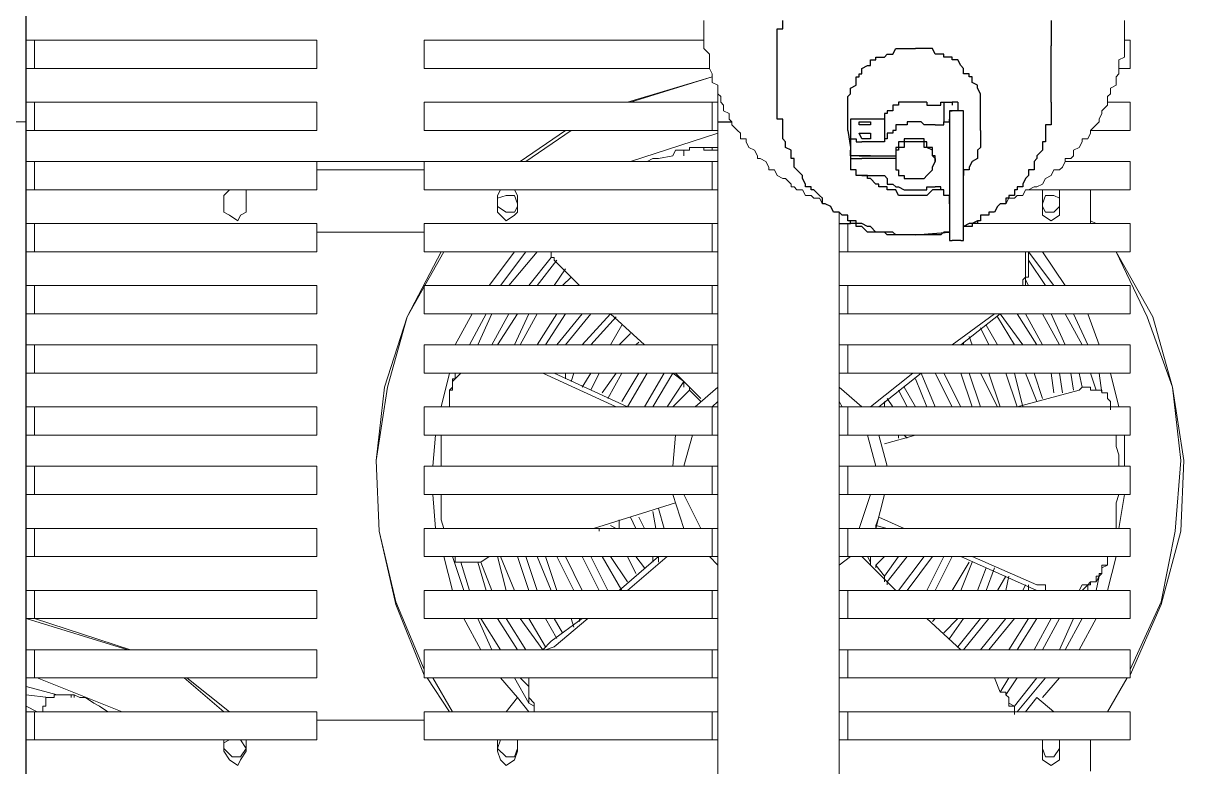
# Model space of a CAD drawing. Header units: millimetres. Extents: x 37084 to 180780, y -153145 to -16322.
# Drawn here: x 75027 to 75882, y -117564 to -117016 of the extents above; entities that cross this region are included whole.
import ezdxf

# ---------------------------------------------------------------- set-up
doc = ezdxf.new("R2010")
doc.units = ezdxf.units.MM
doc.header["$MEASUREMENT"] = 0
doc.linetypes.add('CONTINU', pattern=[0])
doc.layers.add('00', color=5, linetype='Continuous', lineweight=9)

# ---------------------------------------------------------------- blocks, each defined once
blk = doc.blocks.new('MBA')
at = {"color": 0, "linetype": 'ByBlock', "lineweight": 25}
for points in [[(1957390.54, 283643.4), (1957390.54, 285101.59)], [(1957943.86, 284856.13), (1957943.86, 284860.29), (1957943.86, 284862.37), (1957943.86, 284866.53), (1957943.86, 284868.61), (1957948.02, 284868.61), (1957948.02, 284872.77), (1957948.02, 284874.85)], [(1958145.64, 284874.85), (1958145.64, 284872.77), (1958145.64, 284868.61), (1958145.64, 284866.53), (1958145.64, 284862.37), (1958145.64, 284860.29), (1958145.64, 284856.13)], [(1957943.86, 284814.53), (1957943.86, 284856.13)], [(1957995.87, 284806.21), (1957995.87, 284808.29), (1957995.87, 284812.45), (1957995.87, 284814.53), (1957995.87, 284818.69), (1957997.95, 284820.77), (1957997.95, 284824.93), (1958002.11, 284827.01), (1958002.11, 284829.09), (1958002.11, 284833.25), (1958004.19, 284833.25), (1958004.19, 284835.33), (1958006.27, 284835.33), (1958006.27, 284839.49), (1958010.43, 284841.57), (1958012.51, 284841.57), (1958012.51, 284845.73), (1958016.67, 284845.73), (1958016.67, 284847.81), (1958018.75, 284847.81), (1958022.91, 284847.81), (1958024.99, 284849.89), (1958029.15, 284849.89), (1958031.23, 284854.05), (1958033.31, 284854.05), (1958037.47, 284854.05), (1958039.55, 284854.05), (1958043.71, 284854.05), (1958045.79, 284854.05)], [(1958093.64, 284806.21), (1958093.64, 284808.29), (1958093.64, 284812.45), (1958093.64, 284814.53), (1958093.64, 284818.69), (1958093.64, 284820.77), (1958091.56, 284824.93), (1958091.56, 284827.01), (1958087.4, 284829.09), (1958087.4, 284833.25), (1958085.32, 284833.25), (1958085.32, 284835.33), (1958081.15, 284835.33), (1958081.15, 284839.49), (1958079.07, 284841.57), (1958076.99, 284845.73), (1958072.83, 284845.73), (1958072.83, 284847.81), (1958070.75, 284847.81), (1958066.59, 284847.81), (1958066.59, 284849.89), (1958064.51, 284849.89), (1958060.35, 284849.89), (1958058.27, 284854.05), (1958054.11, 284854.05), (1958052.03, 284854.05), (1958049.95, 284854.05), (1958045.79, 284854.05)], [(1958145.64, 284814.53), (1958145.64, 284856.13)], [(1958045.79, 284716.76), (1958043.71, 284716.76), (1958039.55, 284716.76), (1958037.47, 284716.76), (1958033.31, 284716.76), (1958031.23, 284716.76), (1958029.15, 284718.84), (1958024.99, 284718.84), (1958022.91, 284718.84), (1958018.75, 284718.84), (1958016.67, 284718.84), (1958012.51, 284723), (1958010.43, 284723), (1958006.27, 284725.08), (1958004.19, 284725.08), (1958002.11, 284725.08), (1958002.11, 284727.16), (1957997.95, 284727.16), (1957995.87, 284727.16), (1957995.87, 284731.32), (1957991.71, 284731.32), (1957989.63, 284733.4), (1957985.47, 284733.4), (1957983.39, 284737.56), (1957979.23, 284739.64), (1957977.15, 284739.64), (1957977.15, 284743.8), (1957975.07, 284745.88), (1957970.91, 284750.04), (1957968.83, 284750.04), (1957968.83, 284752.12), (1957964.67, 284752.12), (1957964.67, 284754.2), (1957962.59, 284758.36), (1957962.59, 284760.44), (1957958.43, 284764.61), (1957956.35, 284766.69), (1957956.35, 284770.85), (1957956.35, 284772.93), (1957954.27, 284772.93), (1957954.27, 284775.01), (1957954.27, 284779.17), (1957950.1, 284781.25), (1957950.1, 284785.41), (1957948.02, 284787.49), (1957948.02, 284791.65), (1957948.02, 284793.73), (1957948.02, 284797.89), (1957948.02, 284799.97), (1957948.02, 284802.05), (1957943.86, 284802.05), (1957943.86, 284806.21), (1957943.86, 284808.29), (1957943.86, 284812.45), (1957943.86, 284814.53)], [(1958054.11, 284814.53), (1958052.03, 284814.53), (1958049.95, 284814.53), (1958045.79, 284814.53), (1958043.71, 284814.53), (1958039.55, 284814.53), (1958037.47, 284814.53), (1958033.31, 284814.53), (1958033.31, 284812.45), (1958031.23, 284812.45), (1958029.15, 284812.45), (1958029.15, 284808.29), (1958024.99, 284808.29), (1958024.99, 284806.21), (1958022.91, 284806.21), (1958022.91, 284802.05)], [(1958054.11, 284814.53), (1958054.11, 284812.45), (1958058.27, 284812.45), (1958060.35, 284812.45), (1958064.51, 284812.45), (1958064.51, 284814.53), (1958066.59, 284814.53)], [(1958066.59, 284814.53), (1958066.59, 284799.97)], [(1958066.59, 284814.53), (1958072.83, 284814.53)], [(1958079.07, 284808.29), (1958070.75, 284808.29)], [(1958070.75, 284808.29), (1958070.75, 284806.21)], [(1958070.75, 284808.29), (1958072.83, 284808.29)], [(1958070.75, 284808.29), (1958070.75, 284806.21)], [(1958076.99, 284814.53), (1958072.83, 284814.53)], [(1958072.83, 284814.53), (1958072.83, 284812.45)], [(1958076.99, 284814.53), (1958076.99, 284808.29)], [(1958081.15, 284806.21), (1958081.15, 284808.29), (1958079.07, 284808.29)], [(1958145.64, 284814.53), (1958145.64, 284812.45), (1958145.64, 284808.29), (1958145.64, 284806.21), (1958145.64, 284802.05), (1958145.64, 284799.97), (1958145.64, 284797.89), (1958141.48, 284797.89), (1958141.48, 284793.73), (1958141.48, 284791.65), (1958141.48, 284787.49), (1958141.48, 284785.41), (1958139.4, 284785.41), (1958139.4, 284781.25), (1958139.4, 284779.17), (1958135.24, 284775.01), (1958135.24, 284772.93), (1958133.16, 284770.85), (1958133.16, 284766.69), (1958133.16, 284764.61), (1958129, 284764.61), (1958129, 284760.44), (1958126.92, 284758.36), (1958124.84, 284754.2), (1958124.84, 284752.12), (1958120.68, 284752.12), (1958120.68, 284750.04), (1958118.6, 284750.04), (1958118.6, 284745.88), (1958114.44, 284745.88), (1958114.44, 284743.8), (1958112.36, 284743.8), (1958112.36, 284739.64), (1958108.2, 284739.64), (1958106.12, 284737.56), (1958104.04, 284733.4), (1958099.88, 284733.4), (1958099.88, 284731.32), (1958097.8, 284731.32), (1958093.64, 284731.32), (1958093.64, 284727.16), (1958091.56, 284727.16), (1958087.4, 284725.08), (1958085.32, 284725.08), (1958081.15, 284723)], [(1957900.18, 284799.97), (1957910.58, 284799.97)], [(1957995.87, 284793.73), (1957995.87, 284806.21)], [(1958006.27, 284802.05), (1958004.19, 284802.05), (1958002.11, 284802.05), (1957997.95, 284802.05), (1957997.95, 284799.97)], [(1957997.95, 284799.97), (1957997.95, 284764.61)], [(1958004.19, 284797.89), (1958004.19, 284799.97), (1958006.27, 284799.97), (1958010.43, 284799.97)], [(1958022.91, 284802.05), (1958006.27, 284802.05)], [(1958010.43, 284799.97), (1958012.51, 284799.97), (1958012.51, 284797.89)], [(1958022.91, 284802.05), (1958022.91, 284785.41)], [(1958054.11, 284797.89), (1958052.03, 284797.89), (1958049.95, 284799.97), (1958045.79, 284799.97), (1958043.71, 284799.97), (1958039.55, 284799.97), (1958039.55, 284797.89), (1958037.47, 284797.89), (1958033.31, 284797.89), (1958031.23, 284797.89), (1958031.23, 284793.73), (1958029.15, 284793.73), (1958029.15, 284791.65), (1958024.99, 284791.65), (1958024.99, 284787.49), (1958022.91, 284787.49), (1958022.91, 284785.41)], [(1958060.35, 284797.89), (1958064.51, 284797.89), (1958066.59, 284797.89), (1958066.59, 284799.97), (1958070.75, 284799.97), (1958070.75, 284802.05)], [(1958066.59, 284799.97), (1958070.75, 284799.97), (1958070.75, 284802.05)], [(1958070.75, 284806.21), (1958070.75, 284716.76)], [(1958081.15, 284716.76), (1958081.15, 284806.21)], [(1958093.64, 284793.73), (1958093.64, 284806.21)], [(1957995.87, 284793.73), (1957997.95, 284781.25)], [(1958010.43, 284797.89), (1958006.27, 284797.89), (1958004.19, 284797.89)], [(1958010.43, 284787.49), (1958006.27, 284787.49), (1958004.19, 284791.65)], [(1958004.19, 284791.65), (1958006.27, 284791.65), (1958010.43, 284791.65)], [(1958012.51, 284797.89), (1958010.43, 284797.89)], [(1958012.51, 284791.65), (1958012.51, 284787.49), (1958010.43, 284787.49)], [(1958010.43, 284791.65), (1958012.51, 284791.65)], [(1958060.35, 284797.89), (1958058.27, 284797.89), (1958054.11, 284797.89)], [(1958093.64, 284793.73), (1958093.64, 284791.65), (1958093.64, 284787.49), (1958093.64, 284785.41), (1958093.64, 284781.25), (1958091.56, 284779.17), (1958091.56, 284775.01), (1958091.56, 284772.93), (1958087.4, 284770.85), (1958085.32, 284766.69), (1958085.32, 284764.61), (1958081.15, 284764.61), (1958081.15, 284760.44)], [(1957997.95, 284787.49), (1958002.11, 284787.49), (1958002.11, 284785.41), (1958004.19, 284785.41), (1958006.27, 284785.41)], [(1958022.91, 284785.41), (1958006.27, 284785.41)], [(1958060.35, 284772.93), (1958060.35, 284775.01), (1958058.27, 284775.01), (1958058.27, 284779.17), (1958058.27, 284781.25), (1958054.11, 284781.25), (1958054.11, 284785.41), (1958052.03, 284785.41), (1958052.03, 284787.49), (1958049.95, 284787.49), (1958045.79, 284787.49), (1958043.71, 284787.49), (1958039.55, 284787.49), (1958037.47, 284787.49), (1958037.47, 284785.41), (1958033.31, 284785.41), (1958033.31, 284781.25), (1958031.23, 284781.25), (1958031.23, 284779.17), (1958031.23, 284775.01)], [(1958045.79, 284785.41), (1958043.71, 284785.41), (1958039.55, 284785.41), (1958037.47, 284785.41), (1958037.47, 284781.25), (1958033.31, 284781.25), (1958033.31, 284779.17), (1958031.23, 284779.17), (1958031.23, 284775.01), (1958031.23, 284772.93), (1958031.23, 284770.85)], [(1958060.35, 284770.85), (1958060.35, 284772.93), (1958058.27, 284775.01), (1958058.27, 284779.17), (1958054.11, 284781.25), (1958052.03, 284781.25), (1958052.03, 284785.41), (1958049.95, 284785.41), (1958045.79, 284785.41)], [(1958004.19, 284775.01), (1958002.11, 284775.01), (1957997.95, 284775.01), (1957997.95, 284779.17)], [(1957997.95, 284775.01), (1957997.95, 284772.93), (1958002.11, 284772.93), (1958004.19, 284772.93), (1958006.27, 284772.93)], [(1958004.19, 284775.01), (1958006.27, 284775.01)], [(1958010.43, 284775.01), (1958006.27, 284775.01), (1958004.19, 284775.01)], [(1958006.27, 284775.01), (1958031.23, 284775.01)], [(1958012.51, 284775.01), (1958010.43, 284775.01)], [(1958031.23, 284775.01), (1958031.23, 284770.85)], [(1958031.23, 284772.93), (1958006.27, 284772.93)], [(1958031.23, 284770.85), (1958031.23, 284766.69), (1958031.23, 284764.61), (1958033.31, 284764.61), (1958033.31, 284760.44), (1958037.47, 284760.44), (1958037.47, 284758.36), (1958039.55, 284758.36), (1958043.71, 284758.36), (1958045.79, 284758.36)], [(1958045.79, 284758.36), (1958049.95, 284758.36), (1958052.03, 284758.36), (1958054.11, 284760.44), (1958058.27, 284764.61), (1958058.27, 284766.69), (1958060.35, 284770.85)], [(1958060.35, 284772.93), (1958060.35, 284770.85)], [(1958006.27, 284760.44), (1958004.19, 284760.44), (1958002.11, 284760.44), (1958002.11, 284764.61), (1957997.95, 284764.61)], [(1958006.27, 284760.44), (1958022.91, 284760.44)], [(1958045.79, 284745.88), (1958043.71, 284745.88), (1958039.55, 284745.88), (1958037.47, 284745.88), (1958033.31, 284745.88), (1958031.23, 284750.04), (1958029.15, 284750.04), (1958024.99, 284750.04), (1958024.99, 284752.12), (1958022.91, 284752.12), (1958018.75, 284752.12), (1958018.75, 284754.2), (1958016.67, 284754.2), (1958012.51, 284758.36), (1958010.43, 284758.36), (1958010.43, 284760.44), (1958006.27, 284760.44)], [(1958022.91, 284760.44), (1958024.99, 284758.36), (1958024.99, 284754.2), (1958029.15, 284754.2), (1958031.23, 284752.12), (1958033.31, 284752.12), (1958037.47, 284750.04), (1958039.55, 284750.04), (1958043.71, 284750.04), (1958045.79, 284750.04), (1958049.95, 284750.04), (1958052.03, 284750.04), (1958054.11, 284750.04), (1958054.11, 284752.12)], [(1958064.51, 284750.04), (1958060.35, 284750.04), (1958058.27, 284750.04), (1958054.11, 284745.88), (1958052.03, 284745.88), (1958049.95, 284745.88), (1958045.79, 284745.88)], [(1958054.11, 284752.12), (1958058.27, 284752.12), (1958060.35, 284752.12)], [(1958070.75, 284739.64), (1958070.75, 284743.8), (1958070.75, 284745.88), (1958066.59, 284745.88), (1958066.59, 284750.04), (1958064.51, 284750.04), (1958064.51, 284752.12), (1958060.35, 284752.12)], [(1958070.75, 284739.64), (1958070.75, 284737.56)], [(1957989.63, 284725.08), (1957997.95, 284725.08)], [(1958070.75, 284718.84), (1958066.59, 284718.84), (1958064.51, 284716.76), (1958060.35, 284716.76), (1958058.27, 284716.76), (1958054.11, 284716.76), (1958052.03, 284716.76), (1958049.95, 284716.76), (1958045.79, 284716.76), (1958043.71, 284716.76), (1958037.47, 284716.76), (1958033.31, 284716.76), (1958031.23, 284716.76), (1958029.15, 284716.76), (1958024.99, 284716.76), (1958022.91, 284718.84), (1958018.75, 284718.84), (1958016.67, 284718.84), (1958012.51, 284718.84), (1958010.43, 284718.84), (1958006.27, 284723), (1958004.19, 284723), (1958002.11, 284723), (1958002.11, 284725.08), (1957997.95, 284725.08), (1957997.95, 284727.16), (1957995.87, 284727.16)], [(1958093.64, 284727.16), (1958091.56, 284727.16), (1958091.56, 284725.08), (1958087.4, 284725.08), (1958087.4, 284723), (1958085.32, 284723), (1958081.15, 284723)], [(1958045.79, 284716.76), (1958070.75, 284718.84)], [(1958070.75, 284716.76), (1958070.75, 284712.6), (1958072.83, 284712.6)], [(1958079.07, 284712.6), (1958081.15, 284712.6), (1958081.15, 284716.76)], [(1958079.07, 284712.6), (1958072.83, 284712.6)]]:
    blk.add_lwpolyline(points, dxfattribs=at)
at = {"color": 0, "linetype": 'ByBlock', "lineweight": 13}
for points in [[(1957983.39, 284737.56), (1957979.23, 284739.64), (1957977.15, 284739.64), (1957975.07, 284743.8), (1957970.91, 284743.8), (1957968.83, 284745.88), (1957964.67, 284745.88), (1957962.59, 284750.04), (1957958.43, 284750.04), (1957956.35, 284752.12), (1957954.27, 284752.12), (1957954.27, 284754.2), (1957950.1, 284758.36), (1957948.02, 284758.36), (1957943.86, 284760.44), (1957941.78, 284764.61), (1957937.62, 284764.61), (1957937.62, 284766.69), (1957935.54, 284770.85), (1957931.38, 284772.93), (1957929.3, 284772.93), (1957929.3, 284775.01), (1957927.22, 284779.17), (1957923.06, 284781.25), (1957920.98, 284785.41), (1957920.98, 284787.49), (1957916.82, 284787.49), (1957916.82, 284791.65), (1957914.74, 284793.73), (1957910.58, 284797.89), (1957910.58, 284799.97), (1957908.5, 284802.05), (1957908.5, 284806.21), (1957904.34, 284808.29), (1957904.34, 284812.45), (1957902.26, 284814.53), (1957902.26, 284818.69), (1957900.18, 284820.77), (1957900.18, 284824.93), (1957900.18, 284827.01), (1957896.02, 284829.09), (1957896.02, 284833.25), (1957896.02, 284835.33), (1957893.94, 284839.49), (1957893.94, 284841.57), (1957893.94, 284845.73), (1957893.94, 284847.81), (1957893.94, 284849.89), (1957889.78, 284854.05), (1957889.78, 284856.13), (1957889.78, 284862.37), (1957889.78, 284866.53), (1957889.78, 284868.61), (1957889.78, 284872.77), (1957889.78, 284874.85)], [(1958199.72, 284874.85), (1958199.72, 284872.77), (1958199.72, 284868.61), (1958199.72, 284866.53), (1958199.72, 284862.37), (1958199.72, 284856.13), (1958199.72, 284854.05), (1958199.72, 284849.89), (1958199.72, 284847.81), (1958195.56, 284845.73), (1958195.56, 284841.57), (1958195.56, 284839.49), (1958195.56, 284835.33), (1958193.48, 284833.25), (1958193.48, 284829.09), (1958193.48, 284827.01), (1958189.32, 284824.93), (1958189.32, 284820.77), (1958187.24, 284818.69), (1958187.24, 284814.53), (1958187.24, 284812.45), (1958183.08, 284808.29), (1958183.08, 284806.21), (1958181, 284802.05), (1958181, 284799.97), (1958178.92, 284797.89), (1958174.76, 284793.73), (1958174.76, 284791.65), (1958172.68, 284787.49), (1958168.52, 284787.49), (1958168.52, 284785.41), (1958166.44, 284781.25), (1958162.28, 284779.17), (1958162.28, 284775.01), (1958160.2, 284772.93), (1958156.04, 284772.93), (1958156.04, 284770.85), (1958153.96, 284766.69), (1958151.88, 284764.61), (1958147.72, 284764.61), (1958145.64, 284760.44), (1958141.48, 284758.36), (1958139.4, 284754.2), (1958135.24, 284752.12), (1958133.16, 284752.12), (1958129, 284750.04), (1958126.92, 284750.04), (1958124.84, 284745.88), (1958120.68, 284745.88), (1958118.6, 284743.8), (1958114.44, 284743.8), (1958112.36, 284739.64), (1958108.2, 284739.64), (1958106.12, 284737.56)]]:
    blk.add_lwpolyline(points, dxfattribs=at)
at = {"color": 0, "linetype": 'ByBlock', "lineweight": 9}
for points in [[(1957390.54, 284860.29), (1957604.8, 284860.29)], [(1957396.78, 284839.49), (1957396.78, 284860.29)], [(1957604.8, 284839.49), (1957604.8, 284860.29)], [(1957683.84, 284839.49), (1957683.84, 284860.29)], [(1957683.84, 284860.29), (1957889.78, 284860.29)], [(1958199.72, 284860.29), (1958203.88, 284860.29)], [(1958203.88, 284839.49), (1958203.88, 284860.29)], [(1957390.54, 284839.49), (1957604.8, 284839.49)], [(1957683.84, 284839.49), (1957893.94, 284839.49)], [(1958195.56, 284839.49), (1958203.88, 284839.49)], [(1957896.02, 284833.25), (1957833.62, 284814.53)], [(1957896.02, 284833.25), (1957835.7, 284814.53)], [(1957900.18, 284820.77), (1957900.18, 283643.4)], [(1957390.54, 284814.53), (1957604.8, 284814.53)], [(1957396.78, 284793.73), (1957396.78, 284814.53)], [(1957604.8, 284793.73), (1957604.8, 284814.53)], [(1957683.84, 284793.73), (1957683.84, 284814.53)], [(1957683.84, 284814.53), (1957900.18, 284814.53)], [(1957896.02, 284793.73), (1957896.02, 284814.53)], [(1958187.24, 284814.53), (1958203.88, 284814.53)], [(1958203.88, 284793.73), (1958203.88, 284814.53)], [(1957301.1, 284799.97), (1957390.54, 284799.97)], [(1957390.54, 284793.73), (1957604.8, 284793.73)], [(1957683.84, 284793.73), (1957900.18, 284793.73)], [(1957787.85, 284793.73), (1957754.57, 284770.85)], [(1957792.01, 284793.73), (1957758.73, 284770.85)], [(1957900.18, 284791.65), (1957835.7, 284770.85)], [(1958174.76, 284793.73), (1958203.88, 284793.73)], [(1957852.34, 284772.93), (1957856.5, 284772.93), (1957866.9, 284775.01)], [(1957866.9, 284775.01), (1957868.98, 284779.17), (1957875.22, 284779.17)], [(1957875.22, 284779.17), (1957875.22, 284775.01)], [(1957879.38, 284779.17), (1957875.22, 284779.17)], [(1957879.38, 284781.25), (1957879.38, 284779.17)], [(1957879.38, 284781.25), (1957879.38, 284779.17)], [(1957879.38, 284781.25), (1957881.46, 284781.25), (1957883.54, 284781.25), (1957887.7, 284781.25), (1957889.78, 284781.25), (1957893.94, 284781.25), (1957896.02, 284781.25), (1957896.02, 284779.17), (1957900.18, 284779.17)], [(1957879.38, 284781.25), (1957881.46, 284781.25), (1957883.54, 284781.25), (1957887.7, 284781.25), (1957889.78, 284781.25), (1957889.78, 284779.17), (1957893.94, 284779.17), (1957896.02, 284779.17), (1957900.18, 284779.17), (1957900.18, 284775.01)], [(1957900.18, 284781.25), (1957893.94, 284781.25)], [(1957390.54, 284770.85), (1957604.8, 284770.85)], [(1957396.78, 284750.04), (1957396.78, 284770.85)], [(1957604.8, 284750.04), (1957604.8, 284770.85)], [(1957683.84, 284770.85), (1957604.8, 284770.85)], [(1957683.84, 284750.04), (1957683.84, 284770.85)], [(1957683.84, 284770.85), (1957900.18, 284770.85)], [(1957852.34, 284772.93), (1957848.18, 284770.85)], [(1957896.02, 284750.04), (1957896.02, 284770.85)], [(1958156.04, 284770.85), (1958203.88, 284770.85)], [(1958203.88, 284750.04), (1958203.88, 284770.85)], [(1957604.8, 284764.61), (1957683.84, 284764.61)], [(1957390.54, 284750.04), (1957604.8, 284750.04)], [(1957540.31, 284750.04), (1957536.15, 284745.88)], [(1957552.79, 284745.88), (1957552.79, 284750.04)], [(1957683.84, 284750.04), (1957900.18, 284750.04)], [(1957740.01, 284750.04), (1957737.93, 284745.88)], [(1957752.49, 284745.88), (1957750.41, 284750.04)], [(1958129, 284750.04), (1958203.88, 284750.04)], [(1958139.4, 284750.04), (1958139.4, 284745.88)], [(1958151.88, 284745.88), (1958151.88, 284750.04)], [(1958174.76, 284725.08), (1958174.76, 284750.04)], [(1957536.15, 284733.4), (1957536.15, 284745.88)], [(1957552.79, 284745.88), (1957552.79, 284733.4)], [(1957737.93, 284733.4), (1957737.93, 284745.88)], [(1957752.49, 284739.64), (1957750.41, 284745.88), (1957744.17, 284745.88), (1957737.93, 284743.8), (1957737.93, 284737.56), (1957744.17, 284733.4), (1957750.41, 284733.4), (1957752.49, 284737.56)], [(1957752.49, 284745.88), (1957752.49, 284733.4)], [(1958139.4, 284733.4), (1958139.4, 284745.88)], [(1958139.4, 284737.56), (1958141.48, 284733.4), (1958147.72, 284733.4), (1958151.88, 284737.56), (1958151.88, 284743.8), (1958147.72, 284745.88), (1958141.48, 284745.88), (1958139.4, 284739.64)], [(1958151.88, 284745.88), (1958151.88, 284733.4)], [(1957536.15, 284733.4), (1957540.31, 284731.32), (1957546.55, 284727.16), (1957548.63, 284731.32), (1957552.79, 284733.4)], [(1957737.93, 284733.4), (1957740.01, 284731.32), (1957744.17, 284727.16), (1957750.41, 284731.32), (1957752.49, 284733.4)], [(1957989.63, 283643.4), (1957989.63, 284733.4)], [(1958139.4, 284733.4), (1958139.4, 284731.32), (1958145.64, 284727.16), (1958151.88, 284731.32), (1958151.88, 284733.4)], [(1957390.54, 284725.08), (1957604.8, 284725.08)], [(1957396.78, 284704.28), (1957396.78, 284725.08)], [(1957604.8, 284704.28), (1957604.8, 284725.08)], [(1957683.84, 284704.28), (1957683.84, 284725.08)], [(1957683.84, 284725.08), (1957900.18, 284725.08)], [(1957896.02, 284704.28), (1957896.02, 284725.08)], [(1957995.87, 284704.28), (1957995.87, 284725.08)], [(1958091.56, 284725.08), (1958203.88, 284725.08)], [(1958178.92, 284725.08), (1958174.76, 284727.16)], [(1958178.92, 284725.08), (1958174.76, 284727.16)], [(1958203.88, 284704.28), (1958203.88, 284725.08)], [(1957604.8, 284718.84), (1957683.84, 284718.84)], [(1957390.54, 284704.28), (1957604.8, 284704.28)], [(1957696.33, 284704.28), (1957671.36, 284656.44), (1957654.72, 284604.43), (1957648.48, 284550.35), (1957650.56, 284498.34), (1957663.04, 284444.26), (1957683.84, 284392.26)], [(1957698.41, 284704.28), (1957671.36, 284656.44), (1957656.8, 284604.43), (1957648.48, 284550.35), (1957650.56, 284498.34), (1957663.04, 284446.34), (1957683.84, 284396.42)], [(1957683.84, 284704.28), (1957900.18, 284704.28)], [(1957750.41, 284704.28), (1957731.69, 284679.32)], [(1957758.73, 284704.28), (1957740.01, 284679.32)], [(1957767.05, 284704.28), (1957746.25, 284679.32)], [(1957777.45, 284700.12), (1957760.81, 284679.32)], [(1957781.61, 284698.04), (1957767.05, 284679.32)], [(1957779.53, 284698.04), (1957779.53, 284700.12), (1957777.45, 284700.12), (1957777.45, 284704.28)], [(1957779.53, 284698.04), (1957798.25, 284679.32)], [(1957989.63, 284704.28), (1958203.88, 284704.28)], [(1958126.92, 284704.28), (1958126.92, 284700.12), (1958126.92, 284698.04), (1958126.92, 284695.96), (1958126.92, 284691.8), (1958126.92, 284689.72), (1958126.92, 284685.56), (1958124.84, 284683.48), (1958124.84, 284679.32)], [(1958129, 284704.28), (1958129, 284700.12), (1958129, 284698.04), (1958129, 284695.96), (1958129, 284691.8), (1958129, 284689.72), (1958129, 284685.56), (1958126.92, 284685.56), (1958126.92, 284683.48), (1958126.92, 284679.32)], [(1958147.72, 284679.32), (1958129, 284704.28)], [(1958141.48, 284679.32), (1958129, 284698.04)], [(1958156.04, 284679.32), (1958139.4, 284704.28)], [(1958203.88, 284392.26), (1958226.77, 284444.26), (1958241.33, 284498.34), (1958243.41, 284550.35), (1958235.09, 284604.43), (1958220.53, 284656.44), (1958193.48, 284704.28)], [(1958203.88, 284396.42), (1958226.77, 284446.34), (1958237.17, 284498.34), (1958241.33, 284550.35), (1958235.09, 284604.43), (1958216.37, 284656.44), (1958193.48, 284704.28)], [(1957787.85, 284691.8), (1957779.53, 284679.32)], [(1957792.01, 284685.56), (1957785.77, 284679.32)], [(1958129, 284679.32), (1958126.92, 284683.48)], [(1957390.54, 284679.32), (1957604.8, 284679.32)], [(1957396.78, 284658.52), (1957396.78, 284679.32)], [(1957604.8, 284658.52), (1957604.8, 284679.32)], [(1957683.84, 284658.52), (1957683.84, 284679.32)], [(1957683.84, 284679.32), (1957900.18, 284679.32)], [(1957896.02, 284658.52), (1957896.02, 284679.32)], [(1957989.63, 284679.32), (1958203.88, 284679.32)], [(1957995.87, 284658.52), (1957995.87, 284679.32)], [(1958203.88, 284658.52), (1958203.88, 284679.32)], [(1957390.54, 284658.52), (1957604.8, 284658.52)], [(1957683.84, 284658.52), (1957900.18, 284658.52)], [(1957719.21, 284658.52), (1957706.73, 284635.64)], [(1957729.61, 284658.52), (1957717.13, 284635.64)], [(1957733.77, 284658.52), (1957723.37, 284635.64)], [(1957746.25, 284658.52), (1957733.77, 284635.64)], [(1957752.49, 284658.52), (1957737.93, 284635.64)], [(1957760.81, 284658.52), (1957750.41, 284635.64)], [(1957767.05, 284658.52), (1957754.57, 284635.64)], [(1957781.61, 284658.52), (1957767.05, 284635.64)], [(1957787.85, 284658.52), (1957773.29, 284635.64)], [(1957800.33, 284658.52), (1957781.61, 284635.64)], [(1957806.57, 284658.52), (1957787.85, 284635.64)], [(1957821.14, 284658.52), (1957800.33, 284635.64)], [(1957825.3, 284656.44), (1957806.57, 284635.64)], [(1957821.14, 284658.52), (1957846.1, 284635.64)], [(1957989.63, 284658.52), (1958203.88, 284658.52)], [(1958104.04, 284658.52), (1958072.83, 284635.64)], [(1958108.2, 284658.52), (1958079.07, 284635.64)], [(1958118.6, 284635.64), (1958106.12, 284656.44)], [(1958124.84, 284635.64), (1958108.2, 284658.52)], [(1958135.24, 284635.64), (1958120.68, 284658.52)], [(1958139.4, 284635.64), (1958126.92, 284658.52)], [(1958151.88, 284635.64), (1958139.4, 284658.52)], [(1958156.04, 284635.64), (1958145.64, 284658.52)], [(1958168.52, 284635.64), (1958156.04, 284658.52)], [(1958172.68, 284635.64), (1958162.28, 284658.52)], [(1958181, 284635.64), (1958172.68, 284658.52)], [(1957829.46, 284650.2), (1957821.14, 284635.64)], [(1958099.88, 284635.64), (1958093.64, 284648.12)], [(1958106.12, 284635.64), (1958097.8, 284650.2)], [(1957835.7, 284643.96), (1957827.38, 284635.64)], [(1957841.94, 284637.72), (1957839.86, 284635.64)], [(1958081.15, 284635.64), (1958081.15, 284637.72)], [(1958087.4, 284635.64), (1958085.32, 284641.88)], [(1957390.54, 284635.64), (1957604.8, 284635.64)], [(1957396.78, 284614.83), (1957396.78, 284635.64)], [(1957604.8, 284614.83), (1957604.8, 284635.64)], [(1957683.84, 284614.83), (1957683.84, 284635.64)], [(1957683.84, 284635.64), (1957900.18, 284635.64)], [(1957896.02, 284614.83), (1957896.02, 284635.64)], [(1957989.63, 284635.64), (1958203.88, 284635.64)], [(1957995.87, 284614.83), (1957995.87, 284635.64)], [(1958203.88, 284614.83), (1958203.88, 284635.64)], [(1957390.54, 284614.83), (1957604.8, 284614.83)], [(1957683.84, 284614.83), (1957900.18, 284614.83)], [(1957702.57, 284614.83), (1957696.33, 284589.87)], [(1957702.57, 284602.35), (1957704.65, 284604.43), (1957704.65, 284608.59), (1957704.65, 284610.67), (1957706.73, 284610.67), (1957706.73, 284614.83)], [(1957704.65, 284602.35), (1957704.65, 284604.43), (1957704.65, 284608.59), (1957706.73, 284610.67), (1957710.89, 284614.83)], [(1957771.21, 284614.83), (1957825.3, 284589.87)], [(1957779.53, 284614.83), (1957833.62, 284589.87)], [(1957787.85, 284614.83), (1957787.85, 284610.67)], [(1957794.09, 284614.83), (1957792.01, 284608.59)], [(1957806.57, 284614.83), (1957800.33, 284604.43)], [(1957812.81, 284614.83), (1957806.57, 284602.35)], [(1957825.3, 284614.83), (1957814.89, 284600.27)], [(1957829.46, 284614.83), (1957819.05, 284596.11)], [(1957841.94, 284614.83), (1957829.46, 284594.03)], [(1957848.18, 284614.83), (1957833.62, 284589.87)], [(1957860.66, 284614.83), (1957846.1, 284589.87)], [(1957866.9, 284614.83), (1957852.34, 284589.87)], [(1957866.9, 284614.83), (1957875.22, 284608.59)], [(1957868.98, 284614.83), (1957887.7, 284596.11)], [(1957989.63, 284614.83), (1958203.88, 284614.83)], [(1958043.71, 284614.83), (1958012.51, 284589.87)], [(1958049.95, 284614.83), (1958018.75, 284589.87)], [(1958060.35, 284589.87), (1958049.95, 284614.83)], [(1958072.83, 284589.87), (1958060.35, 284614.83)], [(1958079.07, 284589.87), (1958066.59, 284614.83)], [(1958087.4, 284589.87), (1958079.07, 284614.83)], [(1958093.64, 284589.87), (1958085.32, 284614.83)], [(1958106.12, 284589.87), (1958093.64, 284614.83)], [(1958108.2, 284589.87), (1958099.88, 284614.83)], [(1958120.68, 284589.87), (1958112.36, 284614.83)], [(1958124.84, 284589.87), (1958118.6, 284614.83)], [(1958135.24, 284594.03), (1958126.92, 284614.83)], [(1958139.4, 284596.11), (1958133.16, 284614.83)], [(1958147.72, 284600.27), (1958145.64, 284614.83)], [(1958153.96, 284600.27), (1958151.88, 284614.83)], [(1958162.28, 284602.35), (1958160.2, 284614.83)], [(1958168.52, 284604.43), (1958166.44, 284614.83)], [(1958178.92, 284602.35), (1958174.76, 284614.83)], [(1958183.08, 284600.27), (1958181, 284614.83)], [(1958195.56, 284589.87), (1958189.32, 284614.83)], [(1957875.22, 284608.59), (1957862.74, 284589.87)], [(1957875.22, 284608.59), (1957875.22, 284604.43)], [(1957879.38, 284604.43), (1957879.38, 284602.35)], [(1957900.18, 284604.43), (1957883.54, 284589.87)], [(1958006.27, 284589.87), (1957989.63, 284604.43)], [(1958045.79, 284589.87), (1958037.47, 284604.43)], [(1958054.11, 284589.87), (1958045.79, 284610.67)], [(1958166.44, 284602.35), (1958168.52, 284604.43), (1958172.68, 284604.43), (1958174.76, 284604.43), (1958174.76, 284602.35), (1958178.92, 284602.35), (1958181, 284602.35), (1958183.08, 284602.35), (1958183.08, 284600.27), (1958187.24, 284600.27), (1958187.24, 284596.11), (1958189.32, 284594.03), (1958189.32, 284589.87)], [(1957702.57, 284602.35), (1957702.57, 284600.27)], [(1957702.57, 284602.35), (1957702.57, 284600.27)], [(1957704.65, 284602.35), (1957702.57, 284602.35)], [(1957702.57, 284600.27), (1957702.57, 284596.11)], [(1957702.57, 284600.27), (1957702.57, 284594.03)], [(1957879.38, 284602.35), (1957866.9, 284589.87)], [(1957879.38, 284602.35), (1957887.7, 284594.03)], [(1958029.15, 284589.87), (1958024.99, 284596.11)], [(1958039.55, 284589.87), (1958033.31, 284602.35)], [(1958166.44, 284602.35), (1958120.68, 284589.87)], [(1957390.54, 284589.87), (1957604.8, 284589.87)], [(1957396.78, 284569.07), (1957396.78, 284589.87)], [(1957604.8, 284569.07), (1957604.8, 284589.87)], [(1957683.84, 284569.07), (1957683.84, 284589.87)], [(1957683.84, 284589.87), (1957900.18, 284589.87)], [(1957702.57, 284594.03), (1957702.57, 284589.87)], [(1957900.18, 284594.03), (1957896.02, 284589.87)], [(1957896.02, 284569.07), (1957896.02, 284589.87)], [(1957991.71, 284589.87), (1957989.63, 284594.03)], [(1957989.63, 284589.87), (1958203.88, 284589.87)], [(1957995.87, 284569.07), (1957995.87, 284589.87)], [(1958022.91, 284589.87), (1958022.91, 284594.03)], [(1958189.32, 284589.87), (1958189.32, 284587.79)], [(1958189.32, 284589.87), (1958189.32, 284587.79)], [(1958203.88, 284569.07), (1958203.88, 284589.87)], [(1957390.54, 284569.07), (1957604.8, 284569.07)], [(1957683.84, 284569.07), (1957900.18, 284569.07)], [(1957692.17, 284569.07), (1957690.09, 284546.19)], [(1957696.33, 284569.07), (1957696.33, 284566.99)], [(1957868.98, 284569.07), (1957866.9, 284546.19)], [(1957881.46, 284569.07), (1957875.22, 284546.19)], [(1957989.63, 284569.07), (1958203.88, 284569.07)], [(1958016.67, 284546.19), (1958010.43, 284569.07)], [(1958024.99, 284546.19), (1958018.75, 284569.07)], [(1958045.79, 284569.07), (1958022.91, 284562.83)], [(1958033.31, 284566.99), (1958033.31, 284569.07)], [(1958039.55, 284566.99), (1958037.47, 284569.07)], [(1958193.48, 284569.07), (1958193.48, 284566.99), (1958193.48, 284560.75), (1958195.56, 284554.51)], [(1958193.48, 284569.07), (1958193.48, 284566.99), (1958193.48, 284560.75)], [(1958199.72, 284546.19), (1958199.72, 284569.07)], [(1957696.33, 284566.99), (1957696.33, 284560.75)], [(1957696.33, 284560.75), (1957696.33, 284554.51), (1957696.33, 284560.75)], [(1958193.48, 284560.75), (1958195.56, 284554.51), (1958195.56, 284548.27)], [(1957696.33, 284554.51), (1957696.33, 284550.35)], [(1957696.33, 284554.51), (1957696.33, 284550.35)], [(1958195.56, 284548.27), (1958195.56, 284554.51)], [(1957390.54, 284546.19), (1957604.8, 284546.19)], [(1957396.78, 284525.39), (1957396.78, 284546.19)], [(1957604.8, 284525.39), (1957604.8, 284546.19)], [(1957683.84, 284525.39), (1957683.84, 284546.19)], [(1957683.84, 284546.19), (1957900.18, 284546.19)], [(1957696.33, 284548.27), (1957696.33, 284546.19), (1957696.33, 284548.27), (1957696.33, 284550.35)], [(1957696.33, 284550.35), (1957696.33, 284548.27)], [(1957896.02, 284525.39), (1957896.02, 284546.19)], [(1957989.63, 284546.19), (1958203.88, 284546.19)], [(1957995.87, 284525.39), (1957995.87, 284546.19)], [(1958195.56, 284546.19), (1958195.56, 284548.27)], [(1958195.56, 284546.19), (1958195.56, 284548.27)], [(1958203.88, 284525.39), (1958203.88, 284546.19)], [(1957390.54, 284525.39), (1957604.8, 284525.39)], [(1957683.84, 284525.39), (1957900.18, 284525.39)], [(1957690.09, 284525.39), (1957692.17, 284500.42)], [(1957696.33, 284525.39), (1957696.33, 284519.15)], [(1957696.33, 284512.91), (1957696.33, 284519.15), (1957696.33, 284525.39)], [(1957696.33, 284519.15), (1957696.33, 284512.91)], [(1957808.65, 284500.42), (1957868.98, 284519.15)], [(1957866.9, 284525.39), (1957875.22, 284500.42)], [(1957875.22, 284525.39), (1957887.7, 284500.42)], [(1957989.63, 284525.39), (1958203.88, 284525.39)], [(1958004.19, 284500.42), (1958012.51, 284525.39)], [(1958016.67, 284500.42), (1958022.91, 284525.39)], [(1958193.48, 284519.15), (1958195.56, 284525.39), (1958193.48, 284519.15)], [(1958193.48, 284512.91), (1958193.48, 284519.15)], [(1958195.56, 284500.42), (1958199.72, 284525.39)], [(1957696.33, 284512.91), (1957696.33, 284506.67)], [(1957696.33, 284512.91), (1957696.33, 284506.67)], [(1957835.7, 284508.75), (1957839.86, 284500.42)], [(1957841.94, 284508.75), (1957846.1, 284500.42)], [(1957852.34, 284512.91), (1957854.42, 284500.42)], [(1957856.5, 284514.99), (1957860.66, 284500.42)], [(1958018.75, 284508.75), (1958016.67, 284502.51)], [(1958037.47, 284500.42), (1958018.75, 284508.75)], [(1958193.48, 284500.42), (1958193.48, 284502.51), (1958193.48, 284512.91)], [(1957390.54, 284500.42), (1957604.8, 284500.42)], [(1957396.78, 284479.62), (1957396.78, 284500.42)], [(1957604.8, 284479.62), (1957604.8, 284500.42)], [(1957683.84, 284479.62), (1957683.84, 284500.42)], [(1957683.84, 284500.42), (1957900.18, 284500.42)], [(1957696.33, 284506.67), (1957698.41, 284500.42), (1957696.33, 284506.67)], [(1957812.81, 284500.42), (1957812.81, 284498.34)], [(1957821.14, 284502.51), (1957825.3, 284500.42)], [(1957827.38, 284506.67), (1957827.38, 284500.42)], [(1957896.02, 284479.62), (1957896.02, 284500.42)], [(1957989.63, 284500.42), (1958203.88, 284500.42)], [(1957995.87, 284479.62), (1957995.87, 284500.42)], [(1958016.67, 284502.51), (1958016.67, 284500.42)], [(1958024.99, 284500.42), (1958016.67, 284502.51)], [(1958203.88, 284479.62), (1958203.88, 284500.42)], [(1957390.54, 284479.62), (1957604.8, 284479.62)], [(1957683.84, 284479.62), (1957900.18, 284479.62)], [(1957698.41, 284479.62), (1957704.65, 284454.66)], [(1957704.65, 284479.62), (1957712.97, 284454.66)], [(1957725.45, 284475.46), (1957723.37, 284475.46), (1957719.21, 284475.46), (1957717.13, 284475.46), (1957712.97, 284475.46), (1957710.89, 284475.46), (1957706.73, 284475.46), (1957706.73, 284479.62)], [(1957710.89, 284475.46), (1957717.13, 284454.66)], [(1957723.37, 284475.46), (1957729.61, 284454.66)], [(1957725.45, 284475.46), (1957731.69, 284479.62)], [(1957725.45, 284475.46), (1957733.77, 284454.66)], [(1957737.93, 284479.62), (1957744.17, 284454.66)], [(1957740.01, 284479.62), (1957750.41, 284454.66)], [(1957752.49, 284479.62), (1957760.81, 284454.66)], [(1957758.73, 284479.62), (1957767.05, 284454.66)], [(1957767.05, 284479.62), (1957777.45, 284454.66)], [(1957773.29, 284479.62), (1957781.61, 284454.66)], [(1957781.61, 284479.62), (1957794.09, 284454.66)], [(1957787.85, 284479.62), (1957800.33, 284454.66)], [(1957800.33, 284479.62), (1957812.81, 284454.66)], [(1957806.57, 284479.62), (1957819.05, 284454.66)], [(1957814.89, 284479.62), (1957829.46, 284454.66)], [(1957821.14, 284479.62), (1957833.62, 284460.9)], [(1957827.38, 284454.66), (1957856.5, 284479.62)], [(1957833.62, 284454.66), (1957862.74, 284479.62)], [(1957833.62, 284479.62), (1957839.86, 284467.14)], [(1957839.86, 284479.62), (1957846.1, 284471.3)], [(1957852.34, 284479.62), (1957852.34, 284475.46)], [(1957856.5, 284479.62), (1957856.5, 284475.46)], [(1957893.94, 284479.62), (1957900.18, 284473.38)], [(1957989.63, 284479.62), (1958203.88, 284479.62)], [(1957989.63, 284473.38), (1957997.95, 284479.62)], [(1958031.23, 284454.66), (1958006.27, 284479.62)], [(1958010.43, 284479.62), (1958012.51, 284475.46)], [(1958012.51, 284475.46), (1958012.51, 284479.62)], [(1958012.51, 284475.46), (1958012.51, 284473.38)], [(1958016.67, 284473.38), (1958022.91, 284479.62)], [(1958022.91, 284465.06), (1958033.31, 284479.62)], [(1958024.99, 284460.9), (1958039.55, 284479.62)], [(1958033.31, 284454.66), (1958052.03, 284479.62)], [(1958039.55, 284454.66), (1958058.27, 284479.62)], [(1958054.11, 284454.66), (1958066.59, 284479.62)], [(1958060.35, 284454.66), (1958072.83, 284479.62)], [(1958072.83, 284454.66), (1958085.32, 284475.46)], [(1958135.24, 284454.66), (1958079.07, 284479.62)], [(1958079.07, 284454.66), (1958087.4, 284475.46)], [(1958135.24, 284458.82), (1958087.4, 284479.62)], [(1958187.24, 284475.46), (1958187.24, 284473.38), (1958183.08, 284473.38), (1958183.08, 284471.3), (1958183.08, 284467.14), (1958181, 284467.14), (1958181, 284465.06), (1958178.92, 284465.06), (1958178.92, 284460.9), (1958174.76, 284460.9), (1958172.68, 284458.82), (1958168.52, 284458.82), (1958166.44, 284454.66), (1958162.28, 284454.66)], [(1958187.24, 284475.46), (1958187.24, 284473.38), (1958183.08, 284471.3), (1958183.08, 284467.14), (1958181, 284465.06), (1958178.92, 284460.9), (1958174.76, 284460.9), (1958174.76, 284458.82), (1958172.68, 284458.82), (1958168.52, 284454.66)], [(1958187.24, 284479.62), (1958187.24, 284475.46)], [(1958187.24, 284475.46), (1958187.24, 284479.62)], [(1958187.24, 284454.66), (1958193.48, 284479.62)], [(1958187.24, 284475.46), (1958187.24, 284479.62)], [(1958016.67, 284473.38), (1958022.91, 284465.06)], [(1958016.67, 284473.38), (1958016.67, 284471.3)], [(1958091.56, 284454.66), (1958097.8, 284471.3)], [(1958097.8, 284454.66), (1958104.04, 284471.3)], [(1958022.91, 284465.06), (1958022.91, 284460.9)], [(1958024.99, 284460.9), (1958031.23, 284454.66)], [(1958024.99, 284460.9), (1958024.99, 284458.82)], [(1958106.12, 284454.66), (1958112.36, 284465.06)], [(1958112.36, 284454.66), (1958114.44, 284465.06)], [(1958124.84, 284454.66), (1958126.92, 284458.82)], [(1958129, 284454.66), (1958129, 284458.82)], [(1958145.64, 284454.66), (1958141.48, 284454.66), (1958141.48, 284458.82), (1958139.4, 284458.82), (1958135.24, 284458.82)], [(1958172.68, 284454.66), (1958172.68, 284458.82)], [(1958178.92, 284454.66), (1958181, 284465.06)], [(1957390.54, 284454.66), (1957604.8, 284454.66)], [(1957396.78, 284433.86), (1957396.78, 284454.66)], [(1957604.8, 284433.86), (1957604.8, 284454.66)], [(1957683.84, 284433.86), (1957683.84, 284454.66)], [(1957683.84, 284454.66), (1957900.18, 284454.66)], [(1957896.02, 284433.86), (1957896.02, 284454.66)], [(1957989.63, 284454.66), (1958203.88, 284454.66)], [(1957995.87, 284433.86), (1957995.87, 284454.66)], [(1958203.88, 284433.86), (1958203.88, 284454.66)], [(1957390.54, 284433.86), (1957604.8, 284433.86)], [(1957465.43, 284410.98), (1957390.54, 284433.86)], [(1957467.51, 284410.98), (1957396.78, 284433.86)], [(1957683.84, 284433.86), (1957900.18, 284433.86)], [(1957712.97, 284433.86), (1957725.45, 284410.98)], [(1957723.37, 284433.86), (1957733.77, 284410.98)], [(1957725.45, 284433.86), (1957740.01, 284410.98)], [(1957737.93, 284433.86), (1957752.49, 284410.98)], [(1957744.17, 284433.86), (1957758.73, 284410.98)], [(1957754.57, 284433.86), (1957771.21, 284410.98)], [(1957760.81, 284433.86), (1957773.29, 284413.06)], [(1957773.29, 284433.86), (1957781.61, 284419.3)], [(1957777.45, 284417.22), (1957800.33, 284433.86)], [(1957779.53, 284413.06), (1957804.49, 284433.86)], [(1957779.53, 284433.86), (1957785.77, 284423.46)], [(1957792.01, 284433.86), (1957794.09, 284427.62)], [(1957798.25, 284433.86), (1957798.25, 284431.78)], [(1957989.63, 284433.86), (1958203.88, 284433.86)], [(1958079.07, 284410.98), (1958054.11, 284433.86)], [(1958058.27, 284431.78), (1958060.35, 284433.86)], [(1958066.59, 284423.46), (1958076.99, 284433.86)], [(1958070.75, 284419.3), (1958081.15, 284433.86)], [(1958076.99, 284413.06), (1958093.64, 284433.86)], [(1958081.15, 284410.98), (1958099.88, 284433.86)], [(1958093.64, 284410.98), (1958112.36, 284433.86)], [(1958099.88, 284410.98), (1958118.6, 284433.86)], [(1958114.44, 284410.98), (1958129, 284433.86)], [(1958120.68, 284410.98), (1958135.24, 284433.86)], [(1958133.16, 284410.98), (1958145.64, 284433.86)], [(1958139.4, 284410.98), (1958151.88, 284433.86)], [(1958151.88, 284410.98), (1958162.28, 284433.86)], [(1958156.04, 284410.98), (1958168.52, 284433.86)], [(1958166.44, 284410.98), (1958178.92, 284433.86)], [(1957777.45, 284417.22), (1957771.21, 284410.98)], [(1957390.54, 284410.98), (1957604.8, 284410.98)], [(1957396.78, 284390.18), (1957396.78, 284410.98)], [(1957604.8, 284390.18), (1957604.8, 284410.98)], [(1957683.84, 284390.18), (1957683.84, 284410.98)], [(1957683.84, 284410.98), (1957900.18, 284410.98)], [(1957779.53, 284413.06), (1957773.29, 284410.98)], [(1957896.02, 284390.18), (1957896.02, 284410.98)], [(1957989.63, 284410.98), (1958203.88, 284410.98)], [(1957995.87, 284390.18), (1957995.87, 284410.98)], [(1958203.88, 284390.18), (1958203.88, 284410.98)], [(1957390.54, 284390.18), (1957604.8, 284390.18)], [(1957461.27, 284365.21), (1957398.86, 284390.18)], [(1957536.15, 284365.21), (1957507.03, 284390.18)], [(1957540.31, 284365.21), (1957509.11, 284390.18)], [(1957683.84, 284390.18), (1957900.18, 284390.18)], [(1957685.92, 284390.18), (1957702.57, 284365.21)], [(1957690.09, 284390.18), (1957704.65, 284365.21)], [(1957740.01, 284390.18), (1957752.49, 284375.62)], [(1957750.41, 284390.18), (1957760.81, 284371.46)], [(1957754.57, 284390.18), (1957760.81, 284383.94)], [(1957764.97, 284365.21), (1957764.97, 284369.37), (1957760.81, 284371.46), (1957760.81, 284375.62), (1957760.81, 284377.7), (1957760.81, 284379.78), (1957760.81, 284383.94), (1957760.81, 284386.02), (1957760.81, 284390.18)], [(1957767.05, 284365.21), (1957764.97, 284365.21), (1957764.97, 284369.37), (1957764.97, 284371.46), (1957760.81, 284375.62), (1957760.81, 284377.7), (1957760.81, 284379.78), (1957760.81, 284383.94), (1957760.81, 284386.02), (1957760.81, 284390.18)], [(1957989.63, 284390.18), (1958203.88, 284390.18)], [(1958108.2, 284379.78), (1958104.04, 284390.18)], [(1958108.2, 284379.78), (1958114.44, 284390.18)], [(1958112.36, 284377.7), (1958120.68, 284390.18)], [(1958118.6, 284369.37), (1958135.24, 284390.18)], [(1958120.68, 284365.21), (1958141.48, 284390.18)], [(1958139.4, 284375.62), (1958151.88, 284390.18)], [(1958187.24, 284365.21), (1958201.8, 284390.18)], [(1958187.24, 284365.21), (1958201.8, 284390.18)], [(1957413.42, 284377.7), (1957390.54, 284383.94)], [(1957407.18, 284375.62), (1957390.54, 284377.7)], [(1957403.02, 284365.21), (1957403.02, 284369.37), (1957405.1, 284369.37), (1957405.1, 284371.46), (1957405.1, 284375.62), (1957407.18, 284375.62), (1957411.34, 284375.62), (1957411.34, 284377.7), (1957413.42, 284377.7), (1957417.58, 284377.7), (1957419.66, 284377.7), (1957423.82, 284377.7)], [(1957423.82, 284377.7), (1957423.82, 284375.62)], [(1957425.9, 284377.7), (1957423.82, 284377.7)], [(1957425.9, 284377.7), (1957425.9, 284375.62)], [(1957434.23, 284375.62), (1957430.07, 284375.62), (1957425.9, 284377.7)], [(1957430.07, 284375.62), (1957425.9, 284377.7)], [(1957430.07, 284375.62), (1957434.23, 284375.62), (1957440.47, 284371.46), (1957434.23, 284375.62)], [(1957752.49, 284375.62), (1957744.17, 284365.21)], [(1957752.49, 284375.62), (1957760.81, 284365.21)], [(1958108.2, 284379.78), (1958112.36, 284379.78), (1958112.36, 284377.7), (1958114.44, 284375.62), (1958114.44, 284371.46), (1958114.44, 284369.37), (1958118.6, 284369.37), (1958118.6, 284365.21)], [(1958126.92, 284365.21), (1958135.24, 284375.62)], [(1958135.24, 284375.62), (1958147.72, 284365.21)], [(1957398.86, 284365.21), (1957390.54, 284369.37)], [(1957390.54, 284365.21), (1957604.8, 284365.21)], [(1957396.78, 284344.41), (1957396.78, 284365.21)], [(1957444.63, 284369.37), (1957440.47, 284371.46)], [(1957444.63, 284369.37), (1957440.47, 284371.46)], [(1957450.87, 284365.21), (1957444.63, 284369.37)], [(1957450.87, 284365.21), (1957444.63, 284369.37)], [(1957604.8, 284344.41), (1957604.8, 284365.21)], [(1957683.84, 284344.41), (1957683.84, 284365.21)], [(1957683.84, 284365.21), (1957900.18, 284365.21)], [(1957896.02, 284344.41), (1957896.02, 284365.21)], [(1957989.63, 284365.21), (1958203.88, 284365.21)], [(1957995.87, 284344.41), (1957995.87, 284365.21)], [(1958114.44, 284371.46), (1958118.6, 284369.37)], [(1958118.6, 284365.21), (1958118.6, 284369.37)], [(1958120.68, 284365.21), (1958118.6, 284365.21)], [(1958118.6, 284365.21), (1958118.6, 284363.13)], [(1958120.68, 284365.21), (1958124.84, 284365.21)], [(1958203.88, 284344.41), (1958203.88, 284365.21)], [(1957683.84, 284358.97), (1957604.8, 284358.97)], [(1957390.54, 284344.41), (1957604.8, 284344.41)], [(1957536.15, 284336.09), (1957536.15, 284344.41)], [(1957540.31, 284344.41), (1957536.15, 284342.33)], [(1957536.15, 284338.17), (1957542.39, 284331.93), (1957548.63, 284331.93), (1957552.79, 284338.17), (1957548.63, 284344.41)], [(1957552.79, 284344.41), (1957552.79, 284336.09)], [(1957683.84, 284344.41), (1957900.18, 284344.41)], [(1957737.93, 284336.09), (1957737.93, 284344.41)], [(1957740.01, 284344.41), (1957737.93, 284338.17), (1957744.17, 284331.93), (1957750.41, 284331.93), (1957752.49, 284338.17)], [(1957752.49, 284344.41), (1957752.49, 284336.09)], [(1957752.49, 284342.33), (1957752.49, 284344.41)], [(1957989.63, 284344.41), (1958203.88, 284344.41)], [(1958139.4, 284336.09), (1958139.4, 284344.41)], [(1958139.4, 284344.41), (1958139.4, 284342.33)], [(1958139.4, 284338.17), (1958141.48, 284331.93), (1958147.72, 284331.93), (1958151.88, 284338.17), (1958151.88, 284344.41)], [(1958151.88, 284344.41), (1958151.88, 284336.09)], [(1958174.76, 284344.41), (1958174.76, 284321.53)], [(1957536.15, 284336.09), (1957540.31, 284329.85), (1957546.55, 284325.69), (1957548.63, 284329.85), (1957552.79, 284336.09)], [(1957737.93, 284336.09), (1957740.01, 284329.85), (1957744.17, 284325.69), (1957750.41, 284329.85), (1957752.49, 284336.09)], [(1958139.4, 284336.09), (1958139.4, 284329.85), (1958145.64, 284325.69), (1958151.88, 284329.85), (1958151.88, 284336.09)]]:
    blk.add_lwpolyline(points, dxfattribs=at)

msp = doc.modelspace()

# ---------------------------------------------------------------- block references
at = {"layer": '00', "linetype": 'CONTINU', "lineweight": 20}
msp.add_blockref('MBA', (-1882361.32, -401888.42, 0), dxfattribs=at)

doc.saveas('drawing.dxf')
